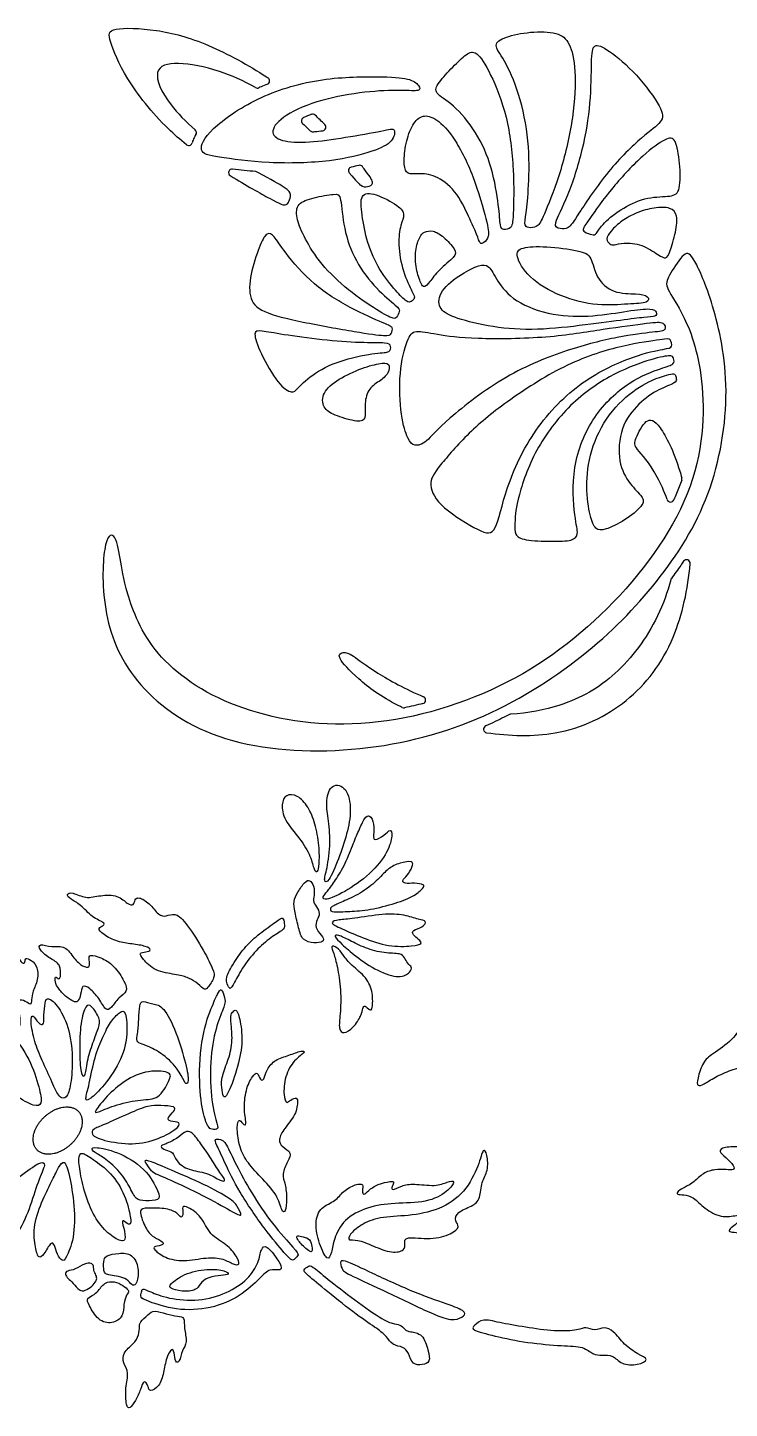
# Model space of a CAD drawing. Header units: millimetres. Extents: x -84 to 83, y -94 to 93.
# Drawn here: x -10.4 to 22, y -6.5 to 57.3 of the extents above; entities that cross this region are included whole.
import ezdxf

# ---------------------------------------------------------------- set-up
doc = ezdxf.new("R2010")
doc.units = ezdxf.units.MM
doc.header["$MEASUREMENT"] = 0
doc.layers.add('Default', color=18, linetype='Continuous')

msp = doc.modelspace()

# ---------------------------------------------------------------- linework, layer by layer
at = {"layer": 'Default', "color": 5}
for centre, start, end in [((0.577, 54.835), 291.74763, 56.63825), ((0.175, 54.664), 240.18862, 294.15446), ((2.373, 52.989), 114.12653, 226.76618), ((2.728, 53.134), 46.70349, 110.59088), ((-2.807, 52.442), 328.58841, 48.58597), ((2.727, 52.647), 225.32227, 275.04516), ((3.177, 52.697), 277.3327, 44.72961), ((-2.998, 52.011), 230.88945, 302.09403), ((-2.998, 52.011), 302.09403, 345.17762), ((-0.993, 50.599), 82.28517, 238.06964), ((0.09, 50.479), 61.00237, 85.23203), ((4.547, 50.688), 101.77601, 221.11313), ((4.899, 50.768), 38.70764, 103.76383), ((19.627, 36.447), 341.15926, 15.50265), ((19.265, 35.542), 199.28568, 335.43367), ((20.006, 32.545), 355.44069, 145.91258), ((19.435, 31.749), 142.93072, 165.95306), ((7.786, 26.228), 284.30275, 67.11792), ((6.941, 26.035), 244.45588, 281.35939), ((11.902, 25.413), 93.02676, 117.24407), ((10.791, 24.884), 113.64977, 261.73991)]:
    msp.add_arc(centre, 0.165, start, end, dxfattribs=at)
for points, knots in [([(-3.102, 51.883), (-3.388, 52.116), (-4.482, 53.075), (-5.365, 54.21), (-5.808, 54.929), (-6.25, 55.647), (-6.706, 56.828), (-6.73, 57.316), (-4.507, 57.253), (-2.192, 56.641), (-0.191, 55.535), (0.646, 54.987), (0.668, 54.972)], [6.858165, 6.858165, 6.858165, 6.858165, 7.665592, 10.022691, 10.022691, 10.022691, 12.37979, 14.736889, 17.093988, 19.451086, 21.808185, 21.870134, 21.870134, 21.870134, 21.870134]), ([(0.093, 54.521), (-0.461, 54.838), (-1.722, 55.387), (-3.618, 55.758), (-4.729, 55.438), (-4.147, 53.992), (-3.13, 52.947), (-2.698, 52.566)], [23.016135, 23.016135, 23.016135, 23.016135, 24.896506, 27.253605, 29.610704, 31.967803, 33.433543, 33.433543, 33.433543, 33.433543]), ([(0.638, 54.682), (0.54, 54.642), (0.408, 54.587), (0.277, 54.529), (0.242, 54.514)], [22.3060848, 22.3060848, 22.3060848, 22.3060848, 22.690728, 22.8277592, 22.8277592, 22.8277592, 22.8277592]), ([(-2.666, 52.356), (-2.685, 52.325), (-2.742, 52.226), (-2.801, 52.096), (-2.832, 51.995), (-2.838, 51.969)], [33.7127874, 33.7127874, 33.7127874, 33.7127874, 33.8437228, 34.1309711, 34.2286197, 34.2286197, 34.2286197, 34.2286197]), ([(2.26, 52.869), (2.358, 52.777), (2.475, 52.664), (2.592, 52.549), (2.611, 52.53)], [-257.9422784, -257.9422784, -257.9422784, -257.9422784, -257.6022917, -257.5366351, -257.5366351, -257.5366351, -257.5366351]), ([(2.741, 52.483), (2.772, 52.486), (2.925, 52.5), (3.077, 52.518), (3.198, 52.533)], [-257.3630695, -257.3630695, -257.3630695, -257.3630695, -257.2503653, -256.8057825, -256.8057825, -256.8057825, -256.8057825]), ([(-1.08, 50.459), (-0.349, 50.003), (1.098, 49.205), (1.499, 49.039), (1.634, 49.252), (1.753, 49.569), (1.579, 49.862), (0.791, 50.279), (0.188, 50.613), (0.17, 50.623)], [1.528551, 1.528551, 1.528551, 1.528551, 3.579018, 5.936117, 8.293216, 10.650314, 13.007413, 15.364512, 15.436184, 15.436184, 15.436184, 15.436184]), ([(4.422, 50.579), (4.747, 50.207), (4.969, 49.935), (5.248, 49.935), (5.598, 50.047), (5.389, 50.412), (5.08, 50.804), (5.027, 50.871)], [48.660047, 48.660047, 48.660047, 48.660047, 50.814831, 53.17193, 55.529029, 57.886128, 58.329653, 58.329653, 58.329653, 58.329653]), ([(19.11, 35.488), (18.971, 35.883), (18.416, 37.102), (17.566, 37.917), (17.59, 38.218), (18.14, 39.304), (18.703, 39.108), (19.438, 37.684), (19.757, 36.598), (19.786, 36.491)], [-559.142814, -559.142814, -559.142814, -559.142814, -557.778952, -554.44452, -551.110087, -547.775655, -544.441223, -541.106791, -540.755403, -540.755403, -540.755403, -540.755403]), ([(19.783, 36.394), (19.712, 36.184), (19.593, 35.875), (19.461, 35.573), (19.415, 35.474)], [-540.635522, -540.635522, -540.635522, -540.635522, -539.83012, -539.433134, -539.433134, -539.433134, -539.433134]), ([(19.869, 32.638), (19.827, 32.576), (19.644, 32.309), (19.454, 32.047), (19.304, 31.848)], [153.587837, 153.587837, 153.587837, 153.587837, 153.861157, 154.766033, 154.766033, 154.766033, 154.766033]), ([(10.768, 24.721), (11.823, 24.568), (14.296, 24.5), (17.401, 26.005), (19.486, 28.7), (20.078, 31.369), (20.17, 32.532)], [140.958078, 140.958078, 140.958078, 140.958078, 143.632749, 146.967181, 150.301614, 153.062591, 153.062591, 153.062591, 153.062591]), ([(19.275, 31.789), (19.131, 31.212), (18.493, 29.501), (16.775, 27.249), (14.545, 25.98), (12.676, 25.619), (11.893, 25.577)], [128.172485, 128.172485, 128.172485, 128.172485, 129.816312, 133.150745, 136.485177, 138.877701, 138.877701, 138.877701, 138.877701]), ([(6.87, 25.886), (6.817, 25.911), (5.895, 26.362), (4.755, 27.248), (3.765, 28.282), (4.146, 28.469), (4.499, 28.37), (5.189, 27.825), (5.748, 27.474), (6.28, 27.14), (7.008, 26.735), (7.85, 26.38)], [-713.963048, -713.963048, -713.963048, -713.963048, -713.765458, -710.431026, -707.096594, -703.762162, -700.42773, -697.093298, -697.093298, -697.093298, -693.919196, -693.919196, -693.919196, -693.919196]), ([(11.826, 25.559), (11.745, 25.518), (11.383, 25.334), (11.015, 25.162), (10.725, 25.035)], [138.962236, 138.962236, 138.962236, 138.962236, 139.291821, 140.441146, 140.441146, 140.441146, 140.441146])]:
    msp.add_open_spline(points, degree=3, knots=knots, dxfattribs=at)
for points in [[(11.591, 55.751), (11.8, 55.384), (12.287, 54.309), (12.764, 52.046), (12.718, 49.868), (12.595, 48.632), (12.483, 48.099), (12.793, 48.028), (13.166, 48.098), (13.402, 48.579), (14.232, 50.653), (14.81, 53.194), (14.919, 55.436), (14.611, 56.649), (14.098, 57.097), (12.774, 57.125), (11.568, 56.868), (11.036, 56.514), (11.383, 56.119), (11.591, 55.751)], [(9.237, 53.666), (9.572, 53.371), (10.321, 52.49), (11.042, 50.857), (11.356, 48.938), (11.383, 48.065), (11.527, 47.935), (11.923, 48.005), (12.003, 48.386), (12.052, 50.706), (11.752, 53.244), (10.925, 55.276), (10.272, 56.279), (9.851, 56.109), (9.219, 55.506), (8.493, 54.716), (8.312, 54.265), (8.903, 53.962), (9.237, 53.666)], [(15.614, 55.661), (15.602, 55.193), (15.6, 53.807), (15.25, 51.687), (14.53, 49.417), (13.778, 48.088), (14.16, 48.007), (14.55, 47.967), (14.863, 48.467), (16.368, 50.745), (18.064, 52.366), (18.934, 52.943), (18.945, 53.498), (17.715, 55.177), (16.329, 56.339), (15.675, 56.612), (15.627, 56.128), (15.614, 55.661)], [(5.679, 55.023), (4.966, 55.03), (2.979, 55.004), (0.088, 54.097), (-2.142, 52.541), (-2.609, 51.504), (-1.857, 51.348), (0.632, 50.985), (3.679, 51.076), (5.662, 51.595), (6.466, 52.022), (6.595, 52.696), (6.116, 52.541), (4.21, 52.217), (2.525, 51.958), (1.19, 52.022), (0.71, 52.476), (1.345, 53.254), (3.095, 53.993), (5.208, 54.356), (6.919, 54.421), (7.736, 54.33), (7.671, 54.615), (7.257, 54.965), (6.392, 55.017), (5.679, 55.023)], [(2.67, 53.289), (2.547, 53.243), (2.425, 53.193), (2.305, 53.139)], [(3.294, 52.813), (3.149, 52.959), (2.999, 53.106), (2.842, 53.255)], [(8.399, 50.407), (8.691, 50.28), (9.352, 49.804), (9.967, 48.515), (10.344, 47.673), (10.463, 47.276), (10.611, 47.326), (10.909, 47.623), (10.82, 48.188), (10.195, 50.468), (9.182, 52.43), (8.32, 53.194), (7.745, 53.273), (7.279, 52.777), (6.981, 51.816), (6.932, 50.894), (7.071, 50.497), (7.596, 50.566), (8.106, 50.534), (8.399, 50.407)], [(15.53, 48.476), (15.754, 48.797), (16.563, 49.931), (18.053, 51.495), (19.093, 52.22), (19.507, 52.225), (19.709, 51.047), (19.737, 49.714), (19.35, 49.465), (18.219, 49.502), (17.069, 49.005), (16.108, 48.24), (15.815, 47.716), (15.69, 47.702), (15.222, 47.856), (15.222, 48.009), (15.307, 48.156), (15.53, 48.476)], [(0.104, 50.644), (-0.256, 50.673), (-0.614, 50.714), (-0.971, 50.762)], [(4.859, 50.928), (4.744, 50.9), (4.629, 50.873), (4.513, 50.849)], [(2.331, 47.653), (2.499, 47.317), (2.956, 46.532), (4.174, 45.29), (5.64, 44.265), (6.475, 43.809), (6.597, 43.881), (6.78, 44.198), (6.686, 44.392), (5.677, 45.177), (4.674, 46.494), (4.136, 48.019), (4.043, 49.573), (3.829, 49.633), (2.742, 49.445), (1.989, 49.188), (1.948, 48.545), (2.163, 47.988), (2.331, 47.653)], [(5.016, 48.629), (5.072, 48.247), (5.23, 47.355), (5.794, 46.06), (6.611, 45.089), (7.095, 44.578), (7.289, 44.623), (7.47, 44.795), (7.388, 44.977), (6.877, 46.007), (6.657, 47.311), (6.789, 48.235), (7.009, 48.649), (6.771, 49.045), (5.583, 49.671), (4.896, 49.644), (4.96, 49.01), (5.016, 48.629)], [(17.03, 48.361), (17.231, 48.504), (17.691, 48.756), (18.507, 49.002), (19.304, 49.002), (19.602, 48.656), (19.523, 47.893), (19.237, 46.865), (19.058, 46.594), (18.773, 46.753), (17.943, 47.304), (17.054, 47.377), (16.623, 47.225), (16.483, 47.284), (16.251, 47.503), (16.483, 47.897), (16.828, 48.218), (17.03, 48.361)], [(7.674, 47.596), (7.605, 47.456), (7.444, 47.022), (7.492, 46.137), (7.748, 45.411), (7.872, 45.272), (8.115, 45.494), (8.53, 46.102), (9.36, 46.739), (9.36, 47.015), (8.772, 47.659), (8.287, 47.949), (7.859, 47.866), (7.743, 47.737), (7.674, 47.596)], [(1.499, 46.871), (1.801, 46.477), (2.769, 45.353), (4.455, 44.331), (6.191, 43.554), (6.457, 43.47), (6.373, 43.12), (6.198, 43.029), (4.883, 43.204), (2.149, 43.703), (0.305, 44.141), (-0.266, 44.798), (-0.128, 46.047), (0.337, 47.393), (0.618, 47.858), (0.954, 47.716), (1.196, 47.265), (1.499, 46.871)], [(-5.806, 31.117), (-5.587, 30.373), (-4.831, 28.309), (-1.137, 25.694), (4.826, 24.664), (11.584, 26.507), (16.845, 30.488), (20.824, 36.109), (20.863, 41.707), (19.715, 44.403), (18.952, 45.367), (19.195, 45.841), (19.945, 47.022), (20.298, 46.779), (21.207, 44.771), (22.126, 40.687), (21.264, 35.556), (18.745, 31.611), (15.418, 28.208), (10.462, 25.069), (4.594, 23.646), (-1.679, 24.058), (-5.623, 26.827), (-7.045, 30.181), (-6.954, 33.723), (-6.414, 34.058), (-6.145, 32.777), (-6.025, 31.862), (-5.806, 31.117)], [(12.797, 45.778), (13.146, 45.445), (14.145, 44.831), (15.952, 44.412), (17.368, 44.541), (18.298, 44.562), (18.27, 44.904), (17.752, 45.01), (16.615, 44.994), (15.784, 45.729), (15.637, 46.747), (15.147, 46.992), (13.46, 47.212), (12.319, 47.155), (12.05, 46.829), (12.448, 46.111), (12.797, 45.778)], [(9.294, 43.915), (9.669, 43.776), (10.781, 43.476), (12.809, 43.277), (15.089, 43.521), (17.117, 43.791), (18.119, 43.926), (18.614, 43.926), (18.641, 44.152), (18.454, 44.349), (17.36, 44.221), (15.72, 43.933), (13.827, 43.951), (11.998, 44.62), (11.213, 45.637), (10.88, 46.357), (10.447, 46.339), (9.663, 45.979), (8.536, 45.122), (8.527, 44.311), (8.918, 44.055), (9.294, 43.915)], [(9.088, 39.262), (9.708, 39.804), (11.664, 41.32), (14.594, 42.466), (16.892, 43.039), (18.652, 43.249), (19.089, 43.287), (18.977, 43.714), (18.442, 43.679), (16.194, 43.382), (13.702, 42.951), (10.06, 42.899), (8.372, 43.132), (7.422, 43.355), (7.112, 42.996), (6.695, 41.415), (6.792, 39.249), (7.131, 38.225), (7.422, 37.934), (7.947, 38.069), (8.469, 38.721), (9.088, 39.262)], [(1.413, 43.108), (1.893, 43.033), (3.182, 42.857), (5.009, 42.717), (6.227, 42.75), (6.351, 42.594), (6.334, 42.265), (5.799, 42.298), (4.129, 41.993), (2.771, 41.36), (1.973, 40.578), (1.824, 40.372), (1.166, 40.734), (0.261, 42.322), (-0.044, 43.285), (0.302, 43.31), (0.933, 43.184), (1.413, 43.108)], [(11.88, 40.115), (12.653, 40.662), (14.532, 41.86), (17.154, 42.659), (19.046, 42.908), (19.269, 42.948), (19.376, 42.508), (19.087, 42.468), (17.692, 42.2), (15.16, 41.071), (12.891, 38.792), (11.584, 35.914), (11.208, 33.84), (10.578, 33.932), (8.596, 35.128), (8.006, 36.216), (8.491, 36.937), (9.891, 38.577), (11.106, 39.568), (11.88, 40.115)], [(12.227, 35.51), (12.361, 36.066), (12.877, 37.667), (14.47, 39.84), (16.468, 41.279), (18.313, 41.978), (19.331, 42.189), (19.416, 42.034), (19.46, 41.731), (18.98, 41.616), (17.387, 41.029), (15.635, 39.428), (14.652, 36.978), (14.844, 34.493), (15.034, 33.871), (14.77, 33.576), (13.821, 33.555), (12.429, 33.597), (12.06, 33.86), (12.075, 34.335), (12.094, 34.955), (12.227, 35.51)], [(5.773, 41.766), (5.537, 41.72), (4.896, 41.538), (3.764, 40.992), (3.105, 40.337), (3.24, 39.641), (3.778, 39.364), (4.886, 39.032), (5.218, 39.222), (5.107, 39.799), (5.258, 40.607), (5.812, 40.947), (6.271, 41.319), (6.31, 41.817), (6.009, 41.813), (5.773, 41.766)], [(18.751, 41.136), (18.479, 41.036), (17.703, 40.707), (16.362, 39.485), (15.517, 37.751), (15.331, 36.051), (15.542, 34.639), (15.796, 34.089), (16.193, 34.047), (17.149, 34.512), (18.054, 35.231), (18.02, 35.612), (17.386, 36.161), (16.811, 37.176), (16.925, 38.858), (17.782, 39.971), (18.758, 40.623), (19.54, 40.878), (19.54, 41.068), (19.498, 41.298), (19.329, 41.307), (19.022, 41.236), (18.751, 41.136)], [(7.827, 26.068), (7.544, 25.996), (7.259, 25.931), (6.973, 25.873)], [(3.44, 20.76), (3.483, 20.44), (3.581, 19.673), (3.389, 18.362), (3.217, 17.831), (3.453, 17.748), (3.933, 18.886), (4.329, 20.05), (4.54, 21.156), (4.329, 22.218), (3.581, 22.41), (3.325, 21.592), (3.398, 21.08), (3.44, 20.76)], [(2.829, 20.498), (2.914, 20.194), (3.05, 19.482), (3.038, 18.574), (2.974, 18.254), (2.782, 18.331), (2.667, 18.983), (2.174, 19.815), (1.375, 20.697), (1.279, 21.445), (1.471, 21.88), (2.027, 21.867), (2.539, 21.304), (2.743, 20.801), (2.829, 20.498)], [(4.563, 19.486), (4.454, 19.21), (4.196, 18.538), (3.703, 17.794), (3.398, 17.368), (3.161, 17.118), (3.276, 16.948), (4.142, 17.3), (5.428, 18.18), (6.253, 19.242), (6.422, 20.02), (6.341, 20.311), (6.057, 19.972), (5.549, 19.702), (5.529, 19.939), (5.597, 20.514), (5.36, 20.967), (5.144, 20.818), (4.853, 20.196), (4.672, 19.763), (4.563, 19.486)], [(4.221, 16.964), (4.456, 17.068), (5.046, 17.335), (5.801, 17.968), (6.208, 18.465), (6.757, 18.711), (7.383, 18.82), (7.358, 18.536), (7.099, 18.097), (6.841, 17.89), (6.951, 17.729), (7.435, 17.787), (7.919, 17.71), (7.855, 17.568), (7.487, 17.193), (6.596, 16.838), (5.349, 16.515), (4.432, 16.47), (3.593, 16.405), (3.515, 16.58), (3.638, 16.709), (3.987, 16.859), (4.221, 16.964)], [(1.919, 16.412), (1.962, 16.199), (2.089, 15.659), (2.239, 15.119), (2.806, 14.987), (3.248, 15.04), (3.239, 15.27), (2.872, 15.624), (2.872, 16.022), (3.071, 16.266), (2.983, 16.62), (2.717, 16.885), (2.814, 17.186), (2.806, 17.651), (2.598, 17.947), (2.376, 17.863), (2.022, 17.341), (1.832, 16.934), (1.876, 16.624), (1.919, 16.412)], [(-3.076, 13.411), (-2.929, 13.355), (-2.678, 13.228), (-2.286, 12.836), (-2.145, 12.875), (-1.781, 13.436), (-1.831, 13.716), (-2.364, 14.793), (-3.203, 16.063), (-3.648, 16.412), (-4.041, 16.222), (-4.39, 16.266), (-4.803, 16.857), (-5.33, 17.155), (-5.489, 17.015), (-5.533, 16.73), (-5.806, 16.774), (-6.25, 17.24), (-7.093, 17.219), (-7.752, 17.028), (-8.394, 17.378), (-8.682, 17.265), (-8.471, 17.024), (-8.005, 16.814), (-7.456, 16.159), (-6.854, 15.948), (-6.906, 15.798), (-7.23, 15.708), (-6.989, 15.407), (-6.274, 15.031), (-5.635, 14.97), (-4.92, 14.858), (-4.698, 14.68), (-4.972, 14.571), (-5.317, 14.571), (-5.148, 14.303), (-4.574, 13.675), (-3.563, 13.56), (-3.224, 13.466), (-3.076, 13.411)], [(0.288, 15.436), (0.044, 15.242), (-0.352, 14.881), (-0.938, 14.092), (-1.314, 13.34), (-1.224, 13.137), (-1.088, 12.799), (-0.923, 13.115), (-0.472, 13.942), (0.189, 14.769), (0.904, 15.347), (1.467, 15.648), (1.415, 15.896), (1.377, 16.234), (1.114, 16.046), (0.533, 15.63), (0.288, 15.436)], [(4.684, 16.149), (5.034, 16.196), (6.039, 16.372), (6.994, 16.315), (7.653, 16.077), (8.03, 16.033), (7.829, 15.731), (7.314, 15.593), (7.339, 15.386), (7.641, 15.166), (7.829, 14.965), (7.408, 14.852), (6.246, 14.821), (5.022, 15.241), (4.017, 15.681), (3.464, 15.964), (3.935, 16.089), (4.333, 16.102), (4.684, 16.149)], [(4.445, 15.122), (4.656, 15.014), (5.153, 14.758), (6.053, 14.512), (6.827, 14.54), (6.97, 14.34), (7.114, 14.042), (7.332, 13.898), (7.274, 13.669), (6.775, 13.336), (5.743, 13.68), (4.682, 14.409), (4.052, 14.971), (3.679, 15.355), (3.891, 15.401), (4.235, 15.229), (4.445, 15.122)], [(-12.432, 13.778), (-12.35, 13.713), (-12.23, 13.565), (-12.158, 13.037), (-11.99, 12.814), (-11.9, 12.694), (-12.08, 12.604), (-12.272, 12.646), (-12.29, 12.436), (-11.87, 11.764), (-11.347, 11.583), (-10.969, 11.325), (-10.807, 11.073), (-10.771, 11.487), (-10.921, 12.088), (-10.909, 12.418), (-10.519, 12.334), (-10.308, 12.094), (-10.248, 12.358), (-10.236, 12.748), (-9.936, 13.289), (-9.978, 13.997), (-10.393, 14.284), (-10.573, 14.326), (-10.543, 14.031), (-10.753, 14.073), (-11.005, 14.596), (-11.864, 14.734), (-12.284, 14.332), (-12.747, 14.242), (-12.723, 13.953), (-12.514, 13.843), (-12.432, 13.778)], [(-8.988, 12.866), (-8.897, 12.743), (-8.642, 12.484), (-8.309, 12.29), (-8.115, 12.251), (-7.976, 12.622), (-7.932, 13.094), (-7.588, 12.944), (-7.127, 12.456), (-6.822, 11.835), (-6.589, 11.984), (-6.229, 12.498), (-5.813, 12.742), (-5.918, 13.186), (-6.462, 14.001), (-7.072, 14.351), (-7.599, 14.489), (-7.61, 14.256), (-7.544, 13.84), (-7.887, 13.907), (-8.304, 14.267), (-8.692, 14.916), (-9.33, 14.783), (-9.93, 15.012), (-9.919, 14.693), (-9.397, 14.261), (-8.909, 14.064), (-8.904, 13.335), (-9.033, 13.346), (-9.173, 13.487), (-9.19, 13.223), (-9.08, 12.989), (-8.988, 12.866)], [(4.153, 14.433), (4.258, 14.289), (4.48, 13.987), (5.254, 13.414), (5.523, 12.697), (5.5, 11.923), (5.369, 11.877), (5.139, 12.147), (5.042, 12.009), (4.996, 11.676), (4.612, 11.074), (4.153, 10.776), (3.912, 11.014), (4.01, 11.645), (4.05, 12.852), (3.866, 13.953), (3.706, 14.555), (3.534, 14.899), (3.849, 14.847), (4.048, 14.576), (4.153, 14.433)], [(-1.918, 12.076), (-2.044, 11.766), (-2.425, 10.779), (-2.552, 8.497), (-2.312, 6.95), (-2.085, 6.469), (-1.954, 6.391), (-1.584, 6.376), (-1.715, 6.677), (-2.023, 8.049), (-1.998, 10.025), (-1.649, 11.417), (-1.293, 12.193), (-1.316, 12.441), (-1.486, 12.983), (-1.665, 12.642), (-1.791, 12.387), (-1.918, 12.076)], [(-9.765, 9.57), (-9.626, 9.256), (-9.296, 8.54), (-8.961, 7.786), (-8.634, 7.817), (-8.438, 8.374), (-8.329, 9.724), (-8.528, 11.181), (-9.079, 12.194), (-9.594, 12.568), (-9.654, 12.119), (-9.704, 11.52), (-9.684, 11.185), (-9.943, 11.27), (-10.218, 11.744), (-10.328, 11.46), (-10.133, 10.421), (-9.905, 9.884), (-9.765, 9.57)], [(-7.17, 11.085), (-7.229, 10.904), (-7.428, 10.406), (-7.709, 9.528), (-7.778, 8.73), (-7.994, 8.917), (-8.05, 9.99), (-8.012, 11.374), (-7.74, 12.178), (-7.509, 12.149), (-7.071, 11.488), (-7.11, 11.265), (-7.17, 11.085)], [(-4.675, 10.133), (-4.451, 10.017), (-3.827, 9.624), (-3.277, 8.798), (-3.133, 8.439), (-2.977, 8.566), (-3.087, 9.3), (-3.566, 10.919), (-4.173, 12.121), (-4.647, 12.179), (-5.156, 12.353), (-5.272, 12.179), (-5.301, 11.457), (-5.358, 10.751), (-5.445, 10.462), (-5.173, 10.318), (-4.9, 10.248), (-4.675, 10.133)], [(26.791, 12.251), (27.011, 12.117), (27.579, 11.795), (28.321, 11.842), (28.915, 12.088), (29.391, 12.06), (29.839, 11.803), (30.235, 11.684), (30.513, 11.624), (30.394, 11.478), (29.752, 11.406), (29.145, 11.248), (28.299, 10.583), (27.751, 9.915), (27.267, 8.925), (26.372, 8.32), (25.508, 8.07), (25.085, 7.638), (24.968, 7.746), (25.05, 8.381), (25.374, 9.31), (25.906, 10.122), (26.311, 10.62), (26, 10.659), (25.309, 10.512), (24.972, 9.895), (24.429, 8.988), (23.803, 8.534), (23.22, 8.405), (22.787, 8.422), (22.895, 8.651), (23.163, 8.962), (23.207, 9.364), (22.831, 9.355), (22.075, 9.156), (21.297, 8.802), (20.77, 8.457), (20.497, 8.361), (20.484, 8.681), (20.778, 9.558), (21.124, 9.818), (22.205, 10.55), (22.581, 11.271), (23.172, 11.552), (23.648, 11.682), (23.842, 11.747), (23.769, 11.919), (23.293, 11.963), (22.775, 11.889), (22.732, 12.058), (23.306, 12.382), (23.773, 12.585), (24.387, 12.46), (25.013, 12.46), (25.523, 12.78), (26.258, 12.598), (26.57, 12.385), (26.791, 12.251)], [(-6.966, 10.649), (-7.086, 10.386), (-7.348, 9.78), (-7.594, 8.428), (-7.82, 7.703), (-7.602, 7.732), (-6.931, 8.349), (-6.036, 9.671), (-5.814, 10.797), (-5.889, 11.918), (-6.165, 11.856), (-6.627, 11.36), (-6.846, 10.913), (-6.966, 10.649)], [(-1.026, 11.108), (-1.005, 10.88), (-0.954, 10.288), (-1.239, 9.419), (-1.525, 8.67), (-1.449, 8.213), (-1.398, 7.769), (-1.132, 8.067), (-0.649, 9.527), (-0.478, 10.593), (-0.668, 11.697), (-0.808, 11.951), (-0.954, 11.843), (-1.081, 11.652), (-1.047, 11.335), (-1.026, 11.108)], [(-12.336, 9.433), (-12.176, 9.15), (-11.812, 8.589), (-11.018, 7.935), (-10.069, 7.409), (-9.774, 7.543), (-9.838, 8.106), (-10.251, 9.473), (-11.038, 10.747), (-12.202, 11.268), (-12.202, 10.968), (-12.063, 10.387), (-12.351, 10.426), (-12.795, 10.786), (-12.772, 10.287), (-12.496, 9.716), (-12.336, 9.433)], [(-0.651, 5.685), (-0.58, 5.412), (-0.364, 4.932), (0.308, 4.207), (1.131, 3.362), (1.295, 2.562), (1.482, 2.54), (1.542, 3.175), (1.482, 3.885), (1.28, 4.311), (1.594, 4.932), (1.792, 5.322), (1.303, 5.588), (1.126, 5.9), (1.391, 6.42), (1.973, 7.064), (2.067, 7.788), (1.955, 7.872), (1.615, 7.709), (1.536, 7.569), (1.373, 7.895), (1.429, 8.86), (1.88, 9.629), (2.439, 9.978), (2.244, 10.057), (1.638, 9.806), (0.986, 9.629), (0.6, 9.163), (0.474, 8.651), (0.301, 8.651), (0.194, 9.07), (-0.039, 8.897), (-0.374, 8.245), (-0.469, 7.253), (-0.287, 6.517), (-0.505, 6.644), (-0.676, 6.91), (-0.789, 6.568), (-0.722, 5.958), (-0.651, 5.685)], [(-6.846, 7.834), (-6.624, 8.074), (-6.088, 8.573), (-5.035, 9.135), (-3.757, 9.079), (-3.86, 8.704), (-4.389, 7.745), (-5.138, 7.801), (-6.364, 7.544), (-7.22, 7.17), (-7.417, 7.132), (-7.067, 7.594), (-6.846, 7.834)], [(-6.854, 6.639), (-6.572, 6.761), (-5.729, 7.151), (-4.811, 7.518), (-4.337, 7.498), (-3.556, 7.459), (-3.673, 7.239), (-3.991, 6.912), (-3.908, 6.741), (-3.337, 6.741), (-3.503, 6.424), (-4.518, 5.862), (-5.739, 5.652), (-7.164, 5.921), (-7.521, 6.175), (-7.423, 6.419), (-7.137, 6.517), (-6.854, 6.639)], [(26.731, 6.08), (26.775, 5.98), (26.881, 5.787), (27.486, 5.441), (28.156, 5.104), (28.45, 4.456), (28.653, 3.987), (28.382, 3.987), (28.132, 4.058), (27.674, 4.487), (27.229, 4.621), (26.625, 4.562), (26.208, 4.725), (25.896, 5.029), (25.229, 5.041), (25.3, 4.841), (25.6, 4.375), (26.183, 4.062), (26.633, 4.017), (27.058, 4), (27.453, 3.85), (27.674, 3.509), (28.091, 3.425), (28.849, 3.529), (28.82, 3.25), (28.514, 2.774), (28.102, 2.474), (27.902, 2.258), (28.244, 1.975), (28.952, 2.162), (29.224, 3.025), (29.607, 3.358), (30.24, 3.483), (30.295, 3.371), (29.953, 2.892), (29.587, 2.378), (29.378, 1.786), (29.253, 1.253), (28.733, 0.828), (28.233, 0.845), (27.9, 0.849), (27.726, 0.654), (27.609, 0.384), (27.33, 0.25), (27.193, 0.051), (27.172, -0.241), (26.976, -0.199), (26.914, 0.529), (27.047, 1.121), (27.235, 1.529), (27.214, 1.758), (27.101, 1.675), (26.893, 1.229), (26.539, 0.842), (26.11, 0.571), (25.519, 0.334), (25.29, -0.033), (25.29, -0.395), (25.069, -0.42), (25.04, -0.024), (24.902, 0.509), (25.065, 1.452), (25.535, 1.982), (25.969, 2.293), (25.91, 2.45), (25.505, 2.476), (24.896, 2.207), (24.299, 1.688), (23.35, 1.449), (22.767, 1.526), (22.264, 1.653), (21.944, 1.645), (21.974, 1.79), (22.272, 1.973), (22.443, 2.229), (22.86, 2.271), (22.745, 2.442), (22.383, 2.442), (21.602, 2.288), (20.826, 2.736), (20.32, 3.287), (19.856, 3.393), (19.536, 3.363), (19.587, 3.551), (19.924, 3.715), (20.359, 3.945), (20.764, 4.393), (21.318, 4.555), (21.863, 4.546), (22.213, 4.491), (22.225, 4.691), (21.811, 5.117), (21.474, 5.375), (21.68, 5.585), (22.599, 5.615), (23.408, 5.329), (23.845, 5.12), (24.27, 5.148), (24.362, 5.249), (24.35, 5.341), (24.092, 5.321), (23.704, 5.708), (23.291, 6.136), (23.156, 6.711), (23.348, 6.627), (23.72, 6.508), (24.373, 6.593), (25.039, 6.349), (25.388, 6.045), (25.631, 5.747), (25.777, 5.754), (25.76, 6.018), (25.506, 6.288), (25.449, 6.836), (25.564, 6.853), (26.246, 6.627), (26.618, 6.39), (26.687, 6.181), (26.731, 6.08)], [(-2.539, 5.868), (-2.402, 5.683), (-2.048, 5.2), (-1.665, 4.521), (-1.231, 4.01), (-1.481, 3.959), (-2.145, 4.429), (-3.012, 4.48), (-3.625, 4.939), (-3.701, 5.363), (-4.084, 5.424), (-4.355, 5.618), (-4.089, 5.705), (-3.528, 5.96), (-3.181, 6.318), (-2.875, 6.307), (-2.677, 6.052), (-2.539, 5.868)], [(-1.306, 4.816), (-1.135, 4.453), (-0.72, 3.581), (0.531, 1.725), (1.524, 0.558), (1.791, 0.309), (1.884, 0.403), (2.114, 0.589), (1.978, 0.787), (0.848, 2.016), (-0.131, 3.491), (-0.836, 4.786), (-1.284, 5.817), (-1.525, 5.944), (-1.812, 5.963), (-1.748, 5.759), (-1.477, 5.179), (-1.306, 4.816)], [(-7.976, 4.233), (-7.913, 3.909), (-7.733, 3.171), (-7.222, 2.071), (-6.56, 1.439), (-5.959, 1.127), (-5.899, 1.482), (-6.109, 2.203), (-5.989, 2.179), (-5.688, 1.908), (-5.646, 2.233), (-5.911, 3.346), (-6.56, 4.398), (-7.474, 5.054), (-7.985, 5.384), (-8.112, 5.114), (-8.039, 4.556), (-7.976, 4.233)], [(-6.909, 5.057), (-6.713, 4.921), (-6.232, 4.548), (-5.712, 3.744), (-5.455, 3.125), (-5.035, 3.089), (-4.303, 3.111), (-4.357, 3.436), (-4.953, 4.602), (-6.354, 5.415), (-7.361, 5.582), (-7.505, 5.519), (-7.406, 5.361), (-7.105, 5.192), (-6.909, 5.057)], [(4.978, 1.966), (5.209, 2.106), (5.793, 2.365), (7.119, 2.377), (8.617, 2.656), (9.782, 3.455), (10.44, 4.779), (10.602, 5.589), (10.804, 5.258), (10.858, 4.462), (10.507, 3.99), (10.5, 3.18), (10.116, 2.83), (9.374, 2.593), (9.286, 2.135), (9.556, 1.919), (9.191, 1.561), (8.213, 1.271), (6.945, 1.473), (6.992, 1.109), (7.012, 0.806), (6.425, 0.65), (5.515, 1.001), (4.759, 1.341), (4.362, 1.227), (4.407, 1.525), (4.747, 1.826), (4.978, 1.966)], [(-10.782, 4.237), (-11.112, 3.995), (-11.854, 3.462), (-12.715, 2.488), (-12.797, 1.495), (-12.766, 1.137), (-12.376, 1.369), (-11.999, 1.759), (-11.904, 1.464), (-11.992, 0.634), (-11.634, 0.69), (-10.911, 1.476), (-10.345, 2.702), (-9.97, 4.018), (-9.54, 4.864), (-9.874, 4.915), (-10.452, 4.479), (-10.782, 4.237)], [(-9.299, 4.05), (-9.42, 3.805), (-9.738, 3.194), (-10.205, 1.947), (-10.103, 1.014), (-9.954, 0.377), (-9.704, 0.573), (-9.342, 1.238), (-9.199, 1.083), (-9.093, 0.605), (-8.811, 0.27), (-8.694, 0.377), (-8.279, 1.307), (-8.253, 2.881), (-8.519, 4.355), (-8.733, 5.036), (-9.012, 4.661), (-9.177, 4.294), (-9.299, 4.05)], [(-3.792, 4.505), (-3.363, 4.322), (-2.248, 3.858), (-0.979, 3.141), (-0.785, 2.896), (-0.443, 2.299), (-0.938, 2.564), (-2.316, 3.34), (-3.975, 4.131), (-4.741, 4.402), (-4.976, 4.836), (-5.073, 4.974), (-4.823, 4.954), (-4.222, 4.687), (-3.792, 4.505)], [(3.753, 1.355), (3.841, 1.614), (4.14, 2.243), (5.248, 2.826), (6.483, 3.001), (8.028, 2.989), (9.007, 3.521), (9.357, 4.063), (8.978, 3.976), (8.424, 3.743), (7.346, 3.9), (6.85, 3.801), (6.355, 3.539), (6.396, 3.755), (6.512, 3.976), (6.372, 4.005), (5.731, 3.877), (5.277, 3.551), (5.073, 3.335), (5.003, 3.539), (5.102, 3.889), (4.74, 3.877), (4.111, 3.556), (3.819, 3.061), (3.091, 2.839), (2.799, 2.082), (3.021, 1.108), (3.423, 0.246), (3.615, 0.694), (3.666, 1.097), (3.753, 1.355)], [(-1.425, 0.391), (-1.629, 0.451), (-2.135, 0.498), (-3.256, 0.27), (-4.12, 0.44), (-4.627, 0.866), (-4.627, 0.994), (-4.09, 1.041), (-4.236, 1.257), (-4.715, 1.432), (-5.036, 1.887), (-5.333, 2.733), (-4.954, 2.762), (-3.962, 2.762), (-3.495, 2.517), (-3.349, 2.266), (-3.227, 2.482), (-3.332, 2.862), (-3.069, 2.838), (-2.398, 2.401), (-2.048, 1.508), (-1.219, 1.087), (-0.752, 0.515), (-0.618, 0.107), (-0.91, 0.136), (-1.221, 0.331), (-1.425, 0.391)], [(2.159, 1.149), (2.218, 1.083), (2.344, 0.957), (2.609, 0.728), (2.706, 0.728), (2.71, 0.964), (2.627, 1.327), (2.293, 1.436), (1.992, 1.508), (1.992, 1.356), (2.101, 1.216), (2.159, 1.149)], [(-6.538, -0.355), (-6.422, -0.371), (-6.109, -0.414), (-5.779, -0.582), (-5.576, -0.873), (-5.382, -0.747), (-5.27, -0.022), (-5.593, 0.67), (-6.226, 0.69), (-6.868, 0.565), (-6.934, 0.318), (-6.934, -0.193), (-6.806, -0.315), (-6.654, -0.338), (-6.538, -0.355)], [(-4.795, -1.572), (-4.52, -1.676), (-3.607, -1.995), (-1.952, -1.915), (-0.583, -1.331), (0.33, -0.43), (0.767, -0.025), (1.202, -0.142), (1.334, -0.009), (1.138, 0.346), (0.57, 1.105), (0.332, 0.882), (0.263, 0.283), (-0.226, -0.54), (-1.223, -1.187), (-2.507, -1.574), (-3.992, -1.431), (-4.841, -1.086), (-5.158, -0.931), (-5.169, -1.128), (-5.259, -1.366), (-5.07, -1.467), (-4.795, -1.572)], [(-7.403, 0.069), (-7.388, 0.003), (-7.384, -0.175), (-7.239, -0.4), (-7.246, -0.584), (-7.457, -0.869), (-7.793, -1.064), (-8.034, -1.097), (-8.352, -0.688), (-8.58, -0.494), (-8.738, -0.293), (-8.63, -0.125), (-8.255, -0.108), (-7.786, 0.217), (-7.474, 0.217), (-7.418, 0.134), (-7.403, 0.069)], [(3.435, -1.117), (3.839, -1.445), (4.825, -2.236), (5.779, -2.849), (6.134, -3.156), (6.406, -3.599), (6.938, -3.64), (7.156, -3.906), (7.347, -4.506), (7.804, -4.492), (8.179, -4.369), (8.083, -3.845), (7.824, -3.027), (7.197, -2.952), (7.006, -2.89), (6.856, -2.652), (6.529, -2.597), (6.086, -2.495), (4.659, -1.483), (3.34, -0.461), (2.665, 0.115), (2.556, 0.095), (2.261, -0.102), (2.404, -0.264), (3.032, -0.788), (3.435, -1.117)], [(5.51, -0.264), (6.066, -0.524), (7.614, -1.241), (9.182, -1.744), (9.898, -2.072), (9.652, -2.279), (9.187, -2.482), (8.204, -2.115), (5.838, -0.968), (4.253, -0.247), (4.078, -0.083), (3.953, 0.371), (4.281, 0.316), (4.955, -0.004), (5.51, -0.264)], [(-7.14, -1.008), (-7.201, -1.082), (-7.34, -1.243), (-7.736, -1.404), (-7.636, -1.68), (-7.192, -2.469), (-6.527, -2.614), (-5.99, -2.254), (-6.023, -1.666), (-5.866, -1.22), (-5.721, -1.079), (-5.929, -0.894), (-6.316, -0.632), (-6.796, -0.649), (-6.971, -0.8), (-7.078, -0.934), (-7.14, -1.008)], [(-2.457, -0.74), (-2.373, -0.634), (-2.099, -0.417), (-1.464, -0.346), (-1.088, -0.326), (-1.262, -0.128), (-2.106, -0.021), (-3.264, -0.275), (-3.89, -0.79), (-3.902, -0.941), (-3.335, -1.119), (-2.602, -1.052), (-2.541, -0.845), (-2.457, -0.74)], [(-5.276, -2.732), (-5.277, -2.826), (-5.277, -3.108), (-5.535, -3.518), (-6.062, -3.917), (-6.039, -4.415), (-5.738, -4.819), (-5.942, -5.528), (-5.886, -6.441), (-5.724, -6.525), (-5.46, -6.168), (-5.205, -5.597), (-5.075, -5.148), (-4.857, -5.468), (-4.82, -5.76), (-4.347, -5.495), (-4.148, -4.856), (-4.046, -4.137), (-3.745, -3.681), (-3.675, -3.885), (-3.615, -4.395), (-3.42, -4.386), (-3.304, -3.806), (-3.049, -3.459), (-3.221, -2.79), (-3.179, -2.257), (-3.466, -2.252), (-4.046, -2.141), (-4.602, -1.942), (-4.866, -2.15), (-5.274, -2.544), (-5.276, -2.638), (-5.276, -2.732)], [(11.377, -2.532), (11.706, -2.603), (12.555, -2.749), (13.935, -2.952), (15.071, -2.895), (15.315, -2.692), (15.777, -2.952), (16.208, -2.708), (16.613, -2.887), (17.117, -3.56), (17.766, -4.007), (18.318, -4.226), (17.774, -4.51), (16.962, -4.477), (16.613, -4.007), (16.086, -4.047), (15.68, -4.031), (15.274, -3.625), (14.325, -3.617), (12.661, -3.479), (11.078, -3.154), (10.023, -2.854), (10.177, -2.692), (10.583, -2.327), (11.048, -2.462), (11.377, -2.532)]]:
    msp.add_open_spline(points, degree=3, dxfattribs=at)
msp.add_rational_spline([(-10.017, 5.458), (-9.424, 4.807), (-8.459, 5.687), (-7.494, 6.567), (-8.087, 7.218), (-8.681, 7.868), (-9.645, 6.988), (-10.61, 6.108), (-10.017, 5.458)], [1, 0.707106781187, 1, 0.707106781187, 1, 0.707106781187, 1, 0.707106781187, 1], degree=2, knots=[0, 0, 0, 1.570796, 1.570796, 3.141593, 3.141593, 4.712389, 4.712389, 6.283185, 6.283185, 6.283185], dxfattribs=at)

doc.saveas('drawing.dxf')
